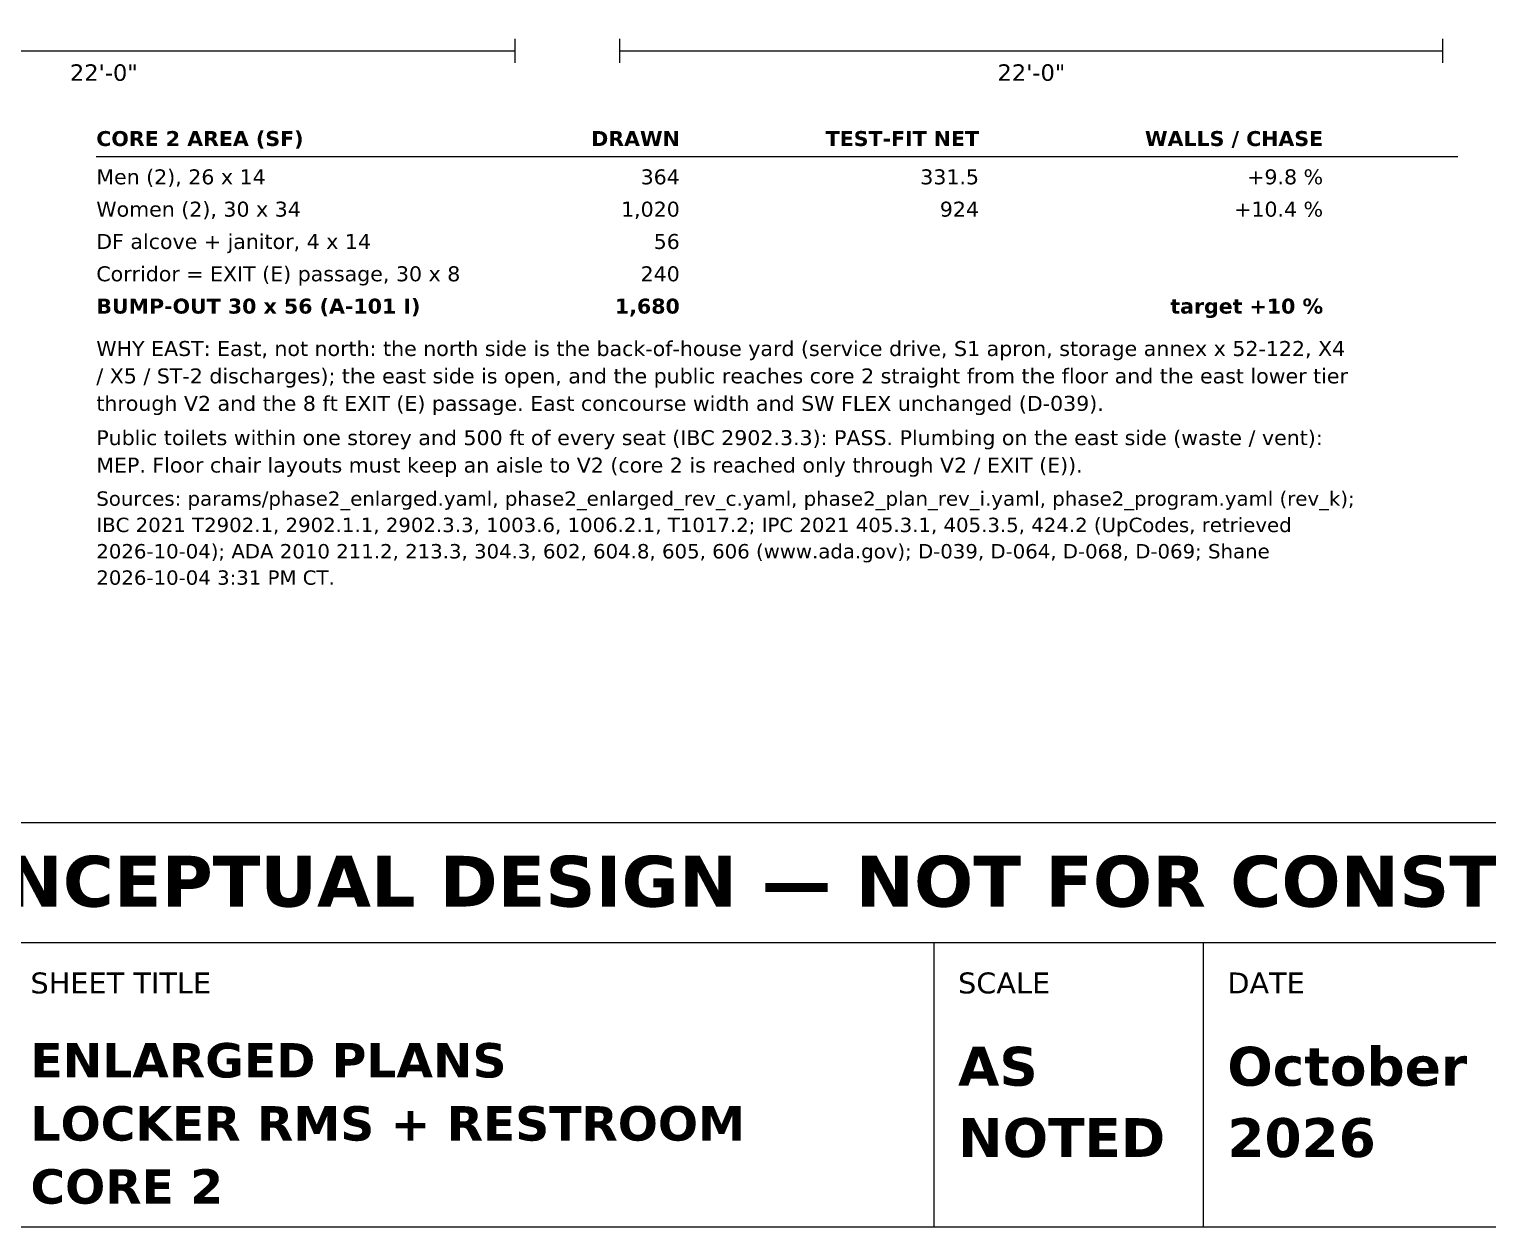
# Model space of a CAD drawing. Header units: inches. Extents: x 0.5 to 16.5, y 0.5 to 10.5.
# Drawn here: x 6.776 to 11.651, y 0.5 to 4.502 of the extents above; entities that cross this region are included whole.
import ezdxf
from ezdxf.enums import TextEntityAlignment as Align

# ---------------------------------------------------------------- set-up
doc = ezdxf.new("R2010")
doc.units = ezdxf.units.IN
doc.header["$MEASUREMENT"] = 0
for name, color, linetype in [('A-ANNO-DIMS', 7, 'Continuous'), ('A-ANNO-TEXT', 7, 'Continuous'), ('G-ANNO-TABL', 7, 'Continuous'), ('G-ANNO-TTLB', 7, 'Continuous')]:
    doc.layers.add(name, color=color, linetype=linetype)
doc.styles.add('KS-BOLD', font='DejaVuSans-Bold.ttf')
doc.styles.add('KS-REG', font='DejaVuSans.ttf')

msp = doc.modelspace()

# ---------------------------------------------------------------- linework, layer by layer
at = {"layer": 'A-ANNO-DIMS'}
for p, q in [((8.4, 4.39), (8.4, 4.47)), ((8.75, 4.39), (8.75, 4.47)), ((11.5, 4.39), (11.5, 4.47)), ((5.65, 4.43), (8.4, 4.43)), ((8.75, 4.43), (11.5, 4.43))]:
    msp.add_line(p, q, dxfattribs=at)
at = {"layer": 'G-ANNO-TABL'}
msp.add_line((7, 4.077), (11.55, 4.077), dxfattribs=at)
at = {"layer": 'G-ANNO-TTLB'}
for p, q in [((0.5, 1.45), (16.5, 1.45)), ((9.8, 0.5), (9.8, 1.45)), ((10.7, 0.5), (10.7, 1.45))]:
    msp.add_line(p, q, dxfattribs=at)
for points in [[(0.5, 0.5), (16.5, 0.5), (16.5, 10.5), (0.5, 10.5)], [(0.5, 1.45), (16.5, 1.45), (16.5, 1.85), (0.5, 1.85)]]:
    msp.add_lwpolyline(points, close=True, dxfattribs=at)

# ---------------------------------------------------------------- texts
at = {"layer": 'A-ANNO-DIMS', "style": 'KS-REG'}
for p in [(7.025, 4.33), (10.125, 4.33)]:
    msp.add_text('22\'-0"', height=0.055, dxfattribs=at).set_placement(p, align=Align.CENTER)
at = {"layer": 'A-ANNO-TEXT', "style": 'KS-REG'}
for s, height, p in [('WHY EAST: East, not north: the north side is the back-of-house yard (service drive, S1 apron, storage annex x 52-122, X4', 0.05, (7, 3.4103)), ('/ X5 / ST-2 discharges); the east side is open, and the public reaches core 2 straight from the floor and the east lower tier', 0.05, (7, 3.3187)), ('through V2 and the 8 ft EXIT (E) passage. East concourse width and SW FLEX unchanged (D-039).', 0.05, (7, 3.227)), ('Public toilets within one storey and 500 ft of every seat (IBC 2902.3.3): PASS. Plumbing on the east side (waste / vent):', 0.05, (7, 3.1124)), ('MEP. Floor chair layouts must keep an aisle to V2 (core 2 is reached only through V2 / EXIT (E)).', 0.05, (7, 3.0207)), ('Sources: params/phase2_enlarged.yaml, phase2_enlarged_rev_c.yaml, phase2_plan_rev_i.yaml, phase2_program.yaml (rev_k);', 0.048, (7, 2.9098)), ('IBC 2021 T2902.1, 2902.1.1, 2902.3.3, 1003.6, 1006.2.1, T1017.2; IPC 2021 405.3.1, 405.3.5, 424.2 (UpCodes, retrieved', 0.048, (7, 2.8218)), ('2026-10-04); ADA 2010 211.2, 213.3, 304.3, 602, 604.8, 605, 606 (www.ada.gov); D-039, D-064, D-068, D-069; Shane', 0.048, (7, 2.7338)), ('2026-10-04 3:31 PM CT.', 0.048, (7, 2.6458))]:
    msp.add_text(s, height=height, dxfattribs=at).set_placement(p)
at = {"layer": 'G-ANNO-TABL'}
for s, style, p in [('CORE 2 AREA (SF)', 'KS-BOLD', (7, 4.112)), ('Men (2), 26 x 14', 'KS-REG', (7, 3.984)), ('Women (2), 30 x 34', 'KS-REG', (7, 3.876)), ('DF alcove + janitor, 4 x 14', 'KS-REG', (7, 3.768)), ('Corridor = EXIT (E) passage, 30 x 8', 'KS-REG', (7, 3.66)), ('BUMP-OUT 30 x 56 (A-101 I)', 'KS-BOLD', (7, 3.552))]:
    msp.add_text(s, height=0.05, dxfattribs=dict(at, style=style)).set_placement(p)
for s, style, p in [('DRAWN', 'KS-BOLD', (8.95, 4.112)), ('TEST-FIT NET', 'KS-BOLD', (9.95, 4.112)), ('WALLS / CHASE', 'KS-BOLD', (11.1, 4.112)), ('364', 'KS-REG', (8.95, 3.984)), ('331.5', 'KS-REG', (9.95, 3.984)), ('+9.8 %', 'KS-REG', (11.1, 3.984)), ('1,020', 'KS-REG', (8.95, 3.876)), ('924', 'KS-REG', (9.95, 3.876)), ('+10.4 %', 'KS-REG', (11.1, 3.876)), ('56', 'KS-REG', (8.95, 3.768)), ('240', 'KS-REG', (8.95, 3.66)), ('1,680', 'KS-BOLD', (8.95, 3.552)), ('target +10 %', 'KS-BOLD', (11.1, 3.552))]:
    msp.add_text(s, height=0.05, dxfattribs=dict(at, style=style)).set_placement(p, align=Align.RIGHT)
at = {"layer": 'G-ANNO-TTLB', "style": 'KS-BOLD'}
msp.add_text('PRELIMINARY — CONCEPTUAL DESIGN — NOT FOR CONSTRUCTION', height=0.17, dxfattribs=at).set_placement((8.5, 1.57), align=Align.CENTER)
at = {"layer": 'G-ANNO-TTLB'}
for s, height, style, p in [('SHEET TITLE', 0.07, 'KS-REG', (6.78, 1.28)), ('SCALE', 0.07, 'KS-REG', (9.88, 1.28)), ('DATE', 0.07, 'KS-REG', (10.78, 1.28)), ('ENLARGED PLANS', 0.115, 'KS-BOLD', (6.78, 0.9992)), ('AS', 0.13, 'KS-BOLD', (9.88, 0.9717)), ('October', 0.13, 'KS-BOLD', (10.78, 0.9717)), ('LOCKER RMS + RESTROOM', 0.115, 'KS-BOLD', (6.78, 0.7883)), ('NOTED', 0.13, 'KS-BOLD', (9.88, 0.7333)), ('2026', 0.13, 'KS-BOLD', (10.78, 0.7333)), ('CORE 2', 0.115, 'KS-BOLD', (6.78, 0.5775))]:
    msp.add_text(s, height=height, dxfattribs=dict(at, style=style)).set_placement(p)

doc.saveas('drawing.dxf')
